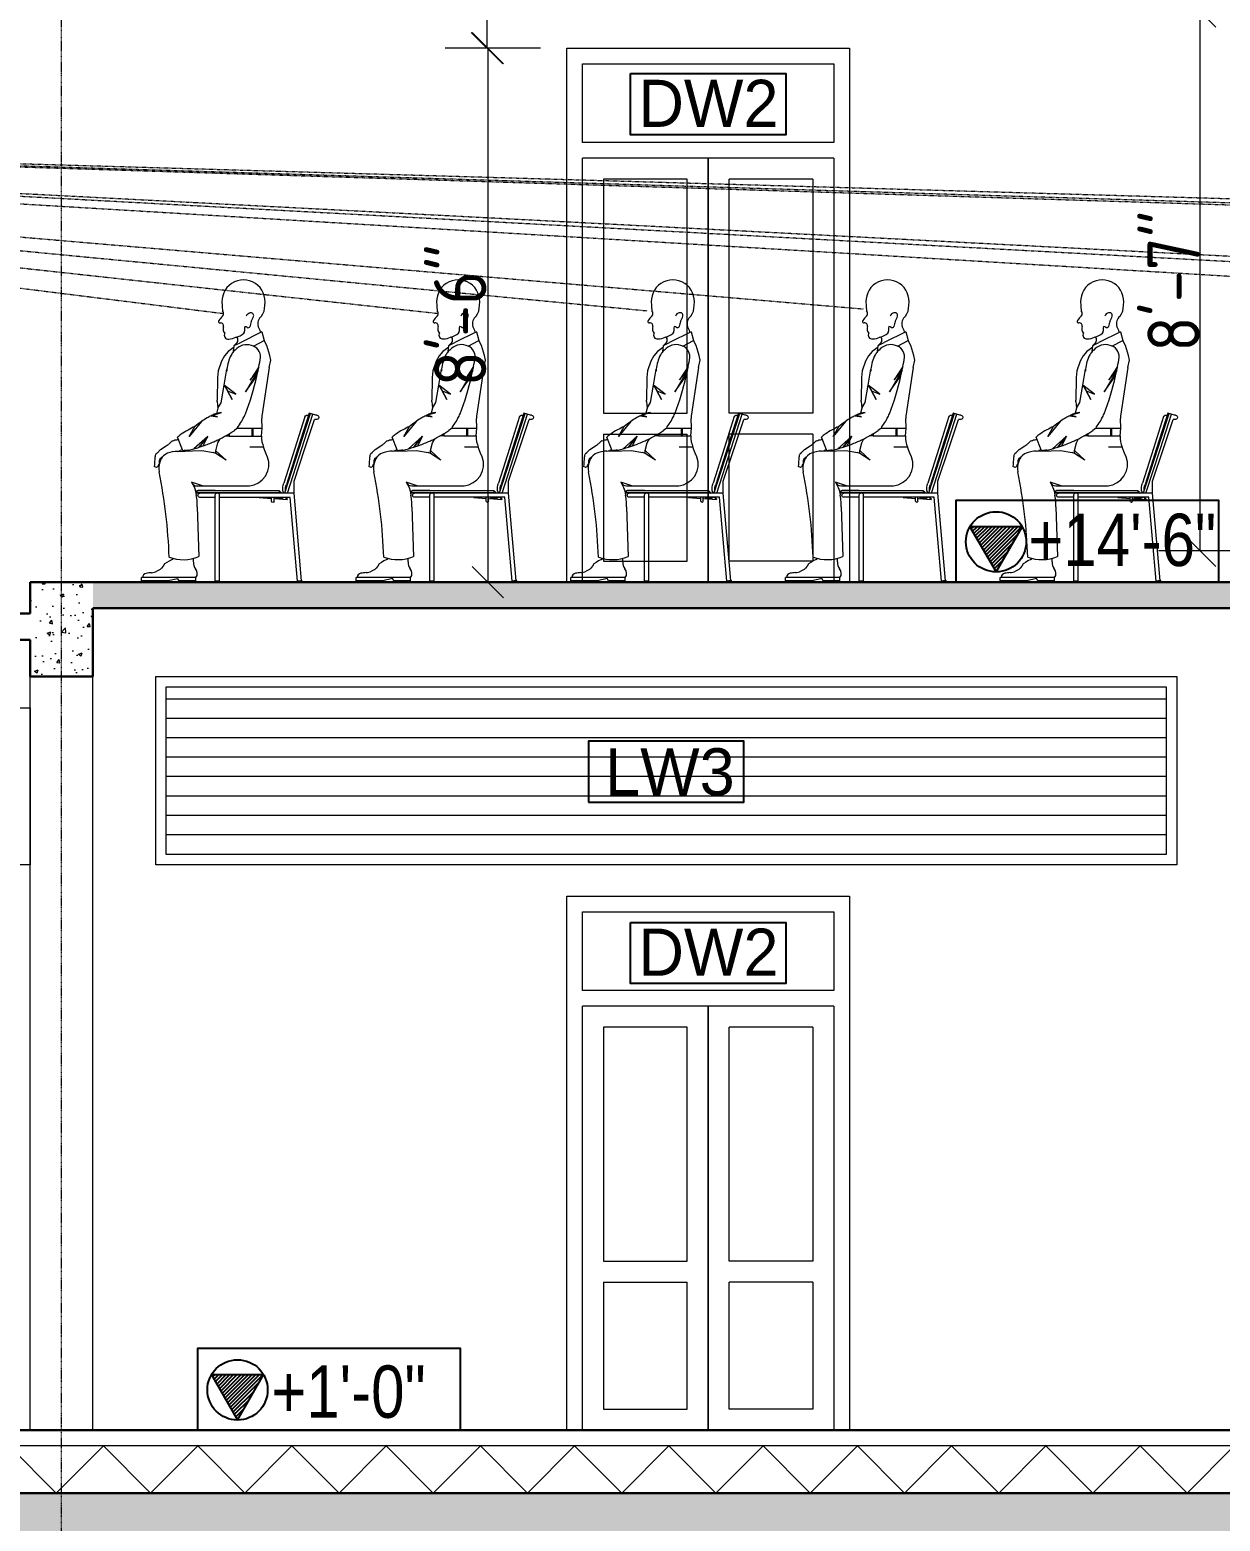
# Model space of a CAD drawing. Extents: x -95606 to 113309, y -42160 to -940.
# Drawn here: x -41914.1 to -41686.7, y -17609.4 to -17324.5 of the extents above; entities that cross this region are included whole.
import ezdxf

# ---------------------------------------------------------------- set-up
doc = ezdxf.new("R2010")
doc.units = 0
doc.header["$LTSCALE"] = 0.02
doc.header["$MEASUREMENT"] = 0
doc.header["$PDMODE"] = 3
doc.header["$PDSIZE"] = -2
for name, pattern in [('( Dashed )', [0.75, 0.5, -0.25]), ('ACAD_ISO04W100', [30, 24, -3, 0, -3]), ('CENTERX2', [101.6, 63.5, -12.7, 12.7, -12.7])]:
    doc.linetypes.add(name, pattern=pattern)
doc.layers.get('0').update_dxf_attribs({"linetype": 'CONTINUOUS'})
doc.layers.get('DEFPOINTS').update_dxf_attribs({"linetype": 'CONTINUOUS'})
for name, color, linetype, lineweight in [('DOOR WIN TEXT', 102, 'CONTINUOUS', 25), ('Hatch', 252, 'CONTINUOUS', 9), ('RBH CENTER LINE', 1, 'ACAD_ISO04W100', 13), ('RBH DIMENSIONS', 8, 'CONTINUOUS', 15), ('RBH hatch', 43, 'CONTINUOUS', 0), ('RBH TEXT', 50, 'CONTINUOUS', 13), ('RBH TEXT FRAME', 90, 'CONTINUOUS', 25), ('RBH WALL - 0.13', 253, 'CONTINUOUS', 13), ('RBH WALL - 0.18', 252, 'CONTINUOUS', 18), ('RBH WALL - 0.30', 7, 'CONTINUOUS', 30), ('RBH-FURNITURE', 112, 'CONTINUOUS', 15)]:
    doc.layers.add(name, color=color, linetype=linetype, lineweight=lineweight)
doc.layers.add('RBH DO & WIN', color=7, linetype='CONTINUOUS', lineweight=9, true_color=0x8a008a)
doc.styles.add('RBH-225', font='ARIALN.TTF', dxfattribs={"height": 225})
doc.styles.add('RBH-TEXT', font='ARIALN.TTF', dxfattribs={"height": 175})
doc.styles.get("Standard").update_dxf_attribs({"font": 'ISOCP'})
doc.dimstyles.new('RBH DIM 01', dxfattribs={"dimtxt": 10, "dimasz": 6, "dimexe": 8, "dimexo": 5, "dimgap": 0.09, "dimtad": 1, "dimdec": 0, "dimzin": 0, "dimdsep": 46, "dimlunit": 4, "dimtxsty": 'Standard', "dimblk": 'OBLIQUE', "dimcen": 0.09, "dimclrd": 4, "dimclre": 1, "dimclrt": 2, "dimadec": 0, "dimazin": 0, "dimtfac": 1, "dimtdec": 0, "dimtofl": 0, "dimtmove": 0, "dimatfit": 3, "dimldrblk": 'OPEN30', "dimfxl": 1, "dimtolj": 1, "dimtzin": 0, "dimlwd": -1, "dimlwe": -1, "dimarcsym": 0})
pattern_1 = [(50, (-411609.736, -522238.593), (7.172601826, -0.62752135), [0.75, -8.25]), (355, (-411609.736, -522238.593), (-1.38751334, 7.52192134), [0.6, -6.6]), (100.4514445, (-411609.138, -522238.645), (5.78508847, 6.89439991), [0.63740192, -7.01142112]), (46.1842, (-411609.736, -522236.593), (10.67241331, -1.65519281), [1.125, -12.375]), (96.6356355, (-411608.846, -522236.731), (9.34661946, 9.741186), [0.95610342, -10.5171376]), (351.184164, (-411609.736, -522236.593), (9.34661945, 9.741186), [0.9, -9.90000001]), (21, (-411608.736, -522237.093), (5.96907052, -4.026188907), [0.75, -8.25]), (326, (-411608.736, -522237.093), (2.43315332, 7.25150045), [0.6, -6.6]), (71.4514447, (-411608.2384, -522237.428), (8.40222377, 3.22531153), [0.6374019, -7.01142112]), (37.5, (-411609.7358, -522238.5927), (0.121598553, 3.328938538), [0, -6.52, 0, -6.7, 0, -6.625]), (7.5, (-411609.7358, -522238.5927), (2.630695374, 3.944117119), [0, -3.82, 0, -6.37, 0, -2.525]), (327.5, (-411611.9658, -522238.5927), (5.338224362, -0.225548717), [0, -2.5, 0, -7.8, 0, -10.35]), (317.5, (-411612.966, -522238.5927), (5.831861693, 1.001049823), [0, -3.25, 0, -5.18, 0, -7.35])]

# ---------------------------------------------------------------- blocks, each defined once
blk = doc.blocks.new('GG5')
at = {"layer": 'RBH-FURNITURE'}
for p, q in [((-13.62, 15.69), (-13.42, 15.69)), ((-13.62, 14.89), (-13.16, 14.89)), ((-13.42, 15.69), (-12.18, 16.1)), ((-11.33, 9.35), (-13.16, 14.89)), ((-10.75, 9.35), (-12.86, 15.88)), ((-10.25, 9.35), (-12.4, 16.03)), ((-12.18, 16.1), (-10.02, 9.35)), ((-11.36, 15.41), (-9.42, 9.35)), ((-9.27, 3.1), (-11.33, 9.35)), ((-8, 0.8), (-10.75, 9.35)), ((-7.51, 0.85), (-10.25, 9.35)), ((-10.02, 9.35), (-7.83, 2.47)), ((-9.42, 9.35), (-7.31, 2.72)), ((-10.73, -15.93), (-9.27, 0.8)), ((-9.94, -16), (-8.54, 0)), ((-9.27, 0.8), (-6.69, 0.8)), ((-8.54, 0), (-4.97, 0)), ((-7.13, 1.21), (-7.32, 0.8)), ((-6.66, 0.95), (-6.82, 0.8)), ((-6.66, 0.95), (-6.69, 0.8)), ((-6.69, 0.8), (5.19, 0.8)), ((-6.66, 0.95), (5.77, 0.95)), ((-6.53, 0.95), (-6.53, 1.13)), ((5.77, 1.37), (-6.37, 1.29)), ((-5.78, 0), (-5.45, 0)), ((-5.45, -0.72), (-5.45, 0)), ((-4.97, 0), (4.97, 0)), ((-4.97, -0.72), (-4.97, 0)), ((4.97, 0), (4.97, 0.48)), ((4.97, 0.08), (4.97, 0.09)), ((4.97, 0.07), (4.97, 0.08)), ((4.97, -16), (4.97, 0)), ((5.56, 0.8), (9.46, 0.8)), ((9.02, 1.39), (5.77, 1.37)), ((5.77, 0.95), (9.46, 0.95)), ((5.77, 0.48), (5.77, 0.48)), ((5.77, 0), (5.77, 0.48)), ((5.77, 0.09), (5.77, 0.08)), ((5.77, 0.08), (5.77, 0.07)), ((5.77, -16), (5.77, 0)), ((5.77, 0), (8.69, 0)), ((9.26, 1.15), (9.26, 0.95)), ((9.46, 0.95), (9.46, 0.8)), ((-7.7, -0.01), (-7.98, -0.27)), ((-5.54, -0.24), (-7.98, -0.43)), ((-7.98, -0.27), (-7.98, -0.43)), ((-7.8, -0.11), (-7.8, -0.01)), ((-6.01, -0.18), (-6.75, -0.18)), ((-2.63, -0.01), (-4.97, -0.2)), ((-10.85, -16.12), (-10.83, -15.92)), ((-10.85, -16.12), (-9.85, -16.21)), ((-10.83, -15.92), (-9.84, -16.01)), ((-9.85, -16.21), (-9.84, -16.01)), ((4.87, -16.2), (4.87, -16)), ((4.87, -16), (5.87, -16)), ((4.87, -16.2), (5.87, -16.2)), ((5.87, -16.2), (5.87, -16))]:
    blk.add_line(p, q, dxfattribs=at)
at = {"layer": 'RBH-FURNITURE', "ltscale": 0.75}
blk.add_line((-9.27, 0.8), (-9.27, 3.1), dxfattribs=at)
at = {"layer": 'RBH-FURNITURE'}
for centre, radius, start, end in [((-13.62, 15.29), 0.4, 89.9996, 271.6586), ((-11.74, 15.29), 0.401, 17.896, 132.766), ((-11.71, 1.18), 4.09, 0.0294, 18.3736), ((-6.75, 1.1), 0.8, 197.8526, 201.9154), ((-6.75, 1.1), 1.28, 239.1233, 270), ((-10.38, 1.59), 3.27, 353.2419, 20.1196), ((-24.39, 18.73), 25.02, 314.2221, 315.6648), ((-6.37, 1.13), 0.16, 90.337, 180), ((-6.01, 0.06), 0.24, 194.1302, 345.8698), ((5.37, 0.44), 0.402, 5.8384, 175.0625), ((8.69, 0.4), 0.4, 0.0017, 90), ((8.69, 0.4), 0.4, 270, 359.9998), ((8.69, 0.4), 0.4, 270, 270.4497), ((9.02, 1.15), 0.24, 359.9988, 89.9501), ((-39.8, 34.48), 47.23, 312.3525, 313.1175), ((-5.21, -0.72), 0.24, 180, 0)]:
    blk.add_arc(centre, radius, start, end, dxfattribs=at)
blk = doc.blocks.new('btyr')
at = {"color": 7, "lineweight": 5}
for p, q in [((125.8, 467.3), (21.8, 415.1)), ((125.8, 467.3), (136.4, 425.6)), ((-35.3, 372.8), (-52.6, 352)), ((-6.8, 393.7), (-35.3, 372.8)), ((-9.1, 372.4), (-6, 400.9)), ((-6, 400.9), (8.2, 415.6)), ((-6, 400.9), (21.8, 415.1)), ((85.2, 398.3), (136.4, 425.6)), ((150.1, 401.3), (136.4, 425.6)), ((163.6, 354), (150.1, 401.3)), ((-66.4, 326), (-82.7, 280.8)), ((-52.6, 352), (-66.4, 326)), ((-53.8, 211.8), (-40.7, 288.3)), ((111.6, 300.3), (69.5, 236.6)), ((160.4, 296.4), (126.4, 63.6)), ((160.4, 296.4), (168.1, 331.5)), ((168.1, 331.5), (163.6, 354)), ((-86.3, 248.4), (-87.3, 140.8)), ((-82.7, 280.8), (-86.3, 248.4)), ((108.1, 282.1), (48, 180.1)), ((48, 180.1), (102.4, 255.8)), ((69.5, 236.6), (108.1, 282.1)), ((-68.2, 128.5), (-53.8, 211.8)), ((-53.8, 211.8), (-38.6, 184.5)), ((2, 168.8), (-53.8, 211.8)), ((-38.6, 184.5), (2, 168.8)), ((-15.6, 143.4), (-38.6, 184.5)), ((-38.6, 184.5), (-15.6, 143.4)), ((-112.2, 68.1), (-67.7, 81.9)), ((-84, 102.2), (-90.5, 77.6)), ((-67.7, 81.9), (-90.5, 77.6)), ((-87.8, 134), (-87.3, 140.8)), ((-87.8, 134), (-84, 102.2)), ((-84, 102.2), (-68.2, 128.5)), ((-162.9, 38.4), (-221, -33.2)), ((-221, -33.2), (-193.6, 14.5)), ((-116.5, 66), (-85.9, 60.7)), ((-85.9, 60.7), (-112.2, 68.1)), ((6, 5.2), (-6, -5.2)), ((7.6, 7.1), (6, 5.2)), ((10.2, 12.2), (7.6, 7.1)), ((7.6, 7.1), (78.7, 7.1)), ((20.4, 28), (10.2, 12.2)), ((78.7, 7.1), (78.7, -30.7)), ((78.7, 7.1), (83.5, 7.1)), ((83.5, 7.1), (83.5, -30.7)), ((83.5, 7.1), (126.7, 7.1)), ((123.9, -30.7), (126.7, 7.1)), ((126.7, 7.1), (126.4, 52.4)), ((-253.6, -96.7), (-277.1, -35.8)), ((-132.5, -32.2), (-198.7, -91.8)), ((-132.5, -32.2), (-174, -84.4)), ((-174, -84.4), (-132.5, -32.2)), ((-154.8, -78), (-132.5, -32.2)), ((-93.6, -100.8), (-84, -63.8)), ((-84, -63.8), (-74, -44)), ((-34.7, -30.7), (-48.6, -30.7)), ((-35.3, -22.8), (-34.7, -30.7)), ((-29.9, -30.7), (-34.7, -30.7)), ((-30.5, -20.3), (-29.9, -30.7)), ((-29.9, -30.7), (78.7, -30.7)), ((78.7, -30.7), (83.5, -30.7)), ((83.5, -30.7), (123.9, -30.7)), ((-384.7, -165.2), (-383.2, -129.9)), ((-383.3, -125.8), (-383.2, -129.9)), ((-378.7, -114.9), (-382.4, -120.6)), ((-378.7, -114.9), (-372.7, -110.3)), ((-372.7, -110.3), (-357.9, -94.8)), ((-350.6, -132.4), (-360.6, -140.9)), ((-355.1, -139.5), (-358.5, -145.6)), ((-357.9, -94.8), (-331.4, -77.7)), ((-350.6, -132.4), (-355.1, -139.5)), ((-344.2, -125.3), (-350.6, -132.4)), ((-332.5, -116.8), (-344.2, -125.3)), ((-324.5, -112.8), (-332.5, -116.8)), ((-314.4, -109.6), (-324.5, -112.8)), ((-303, -105.9), (-314.4, -109.6)), ((-288.1, -104), (-303, -105.9)), ((-276.2, -104), (-288.1, -104)), ((-276.2, -104), (-263.9, -99.5)), ((-276.2, -104), (-205.7, -101.2)), ((-253.6, -96.7), (-263.9, -99.5)), ((-253.9, -96.5), (-253.6, -96.7)), ((-251.8, -101.6), (-253.6, -96.7)), ((-205.7, -101.2), (-160.8, -100.5)), ((-160.8, -100.5), (-105.5, -110.1)), ((-94.4, -114.3), (-105.5, -110.1)), ((-94.4, -114.3), (-93.6, -100.8)), ((-45.2, -145.9), (-94.4, -114.3)), ((-93.6, -100.8), (-45.2, -145.9)), ((134.3, -84.6), (67.7, -84.6)), ((145, -113.3), (134.3, -84.6)), ((153.3, -131.2), (145, -113.3)), ((158.6, -153.7), (153.3, -131.2)), ((-387, -178), (-384.7, -165.2)), ((-381, -179.7), (-387, -178)), ((-368.6, -173.3), (-364.4, -165.9)), ((-364.4, -165.9), (-365.4, -177.2)), ((-365.4, -177.2), (-365.4, -188.6)), ((-365.4, -188.6), (-364.3, -201.9)), ((-364.1, -149.3), (-364.4, -165.9)), ((-361.8, -155.5), (-364.4, -165.9)), ((-358.5, -145.6), (-361.8, -155.5)), ((142.5, -222), (154.3, -197.2)), ((154.3, -197.2), (158.6, -177.5)), ((158.6, -177.5), (158.6, -153.7)), ((-158, -268.5), (-210.5, -250.7)), ((-210.5, -250.7), (-203.4, -259.9)), ((-210.5, -250.7), (-196.6, -276.4)), ((-203.4, -259.9), (-197.5, -265.1)), ((-197.5, -265.1), (-192, -267.8)), ((-196.6, -276.4), (-191.3, -293.5)), ((-192, -267.8), (-183.2, -268.5)), ((-183.2, -268.5), (-158, -268.5)), ((-158, -268.5), (66.2, -268.5)), ((66.2, -268.5), (88.4, -263.5)), ((88.4, -263.5), (109.7, -253.7)), ((109.7, -253.7), (128, -239.5)), ((128, -239.5), (142.5, -222)), ((-191.3, -293.5), (-187.6, -314.2)), ((-182.8, -369.1), (-175.3, -606.6)), ((-328.4, -635), (-338.9, -641.5)), ((-316.2, -627.6), (-328.4, -635)), ((-301.9, -621.1), (-316.2, -627.6)), ((-200.7, -632.2), (-201, -615.2)), ((-448.9, -722), (-448.9, -706.5)), ((-188.8, -706.8), (-448.9, -706.5)), ((-360.4, -668.6), (-376, -676.5)), ((-353.8, -661.7), (-360.4, -668.6)), ((-345.9, -651.8), (-353.8, -661.7)), ((-338.9, -641.5), (-345.9, -651.8)), ((-275.5, -712), (-322, -722.2)), ((-268.3, -722.1), (-275.5, -712)), ((-188.7, -722), (-188.8, -706.8)), ((-322, -722.2), (-448.9, -722)), ((-188.7, -722), (-268.3, -722.1))]:
    blk.add_line(p, q, dxfattribs=at)
for centre, radius, start, end in [((38.2, 612.3), 102.8, 349.72187, 190.27813), ((19.9, 584.6), 83.4, 173.56335, 192.21582), ((66.4, 587.3), 73.2, 321.68258, 3.96178), ((29.8, 585.9), 109.9, 3.38963, 4.22007), ((-73.1, 516.4), 7.97, 141.77203, 243.10557), ((72.1, 409.2), 188.4, 135.22286, 143.50147), ((-74.5, 514.1), 5.33, 245.49275, 283.40658), ((-70.2, 496), 13.3, 38.81268, 103.28449), ((-75.1, 554.5), 18.4, 317.02237, 42.97763), ((-77.8, 493.3), 21.1, 354.48309, 31.39559), ((73.5, 532.7), 24.5, 100.14571, 158.00324), ((73.8, 544.9), 12.9, 346.60906, 111.48734), ((191.4, 476.4), 123.2, 161.04317, 173.03294), ((-39.1, 583), 132, 329.69606, 341.87777), ((151.5, 506.3), 45.1, 127.75869, 198.55749), ((-25.5, 480.1), 33.3, 160.28476, 198.29003), ((-86, 439), 42.1, 32.51916, 46.76919), ((-34.9, 451), 18.8, 145.75567, 278.65972), ((-47.4, 568.1), 136.6, 276.44118, 291.08039), ((-18.5, 524.5), 86.2, 283.61145, 312.45484), ((1.7, 430), 10.6, 27.96859, 89.72241), ((-13.2, 428.8), 25.1, 328.36798, 14.40072), ((33, 468.9), 10.4, 309.69338, 8.65143), ((115.8, 478.7), 73, 170.05671, 186.5179), ((44.7, 472.9), 18.4, 52.52834, 92.34821), ((60.4, 496.7), 10.2, 243.62979, 328.29019), ((16.6, 438.4), 106.6, 15.08701, 30.15519), ((448.4, 485.4), 329.5, 183.35971, 183.69805), ((52.3, 315.9), 83.4, 137.40546, 151.22198), ((52.3, 315.9), 83.4, 130.74343, 137.40546), ((53.9, 332.4), 72.9, 72.22781, 140.15723), ((63.8, 347.7), 55.6, 356.68304, 77.1735), ((131.9, 274.5), 173.1, 175.45324, 178.411), ((131.9, 274.5), 173.1, 151.89199, 175.45324), ((-1161, 542.7), 1295.5, 348.39633, 349.21356), ((-1161, 542.7), 1295.5, 349.21356, 351.17013), ((-1161, 542.7), 1295.5, 338.83857, 347.20375), ((-1161, 542.7), 1295.5, 347.20375, 348.39633), ((44.8, -259.2), 362.9, 111.89097, 115.63386), ((-20.7, 96.7), 71.2, 323.60342, 342.32178), ((44.1, -489.9), 557.8, 115.14278, 122.93032), ((44.8, -259.2), 362.9, 124.92018, 131.05895), ((44.8, -259.2), 362.9, 119.81828, 124.92018), ((44.8, -259.2), 362.9, 116.38391, 119.81828), ((44.8, -259.2), 362.9, 118.04953, 119.81828), ((44.8, -259.2), 362.9, 115.63386, 116.38391), ((-22.9, 72.8), 62.4, 314.05665, 342.82699), ((163.8, 58.1), 37.8, 171.69432, 188.73583), ((-467.9, 147.7), 263.5, 301.18593, 303.93939), ((-433.6, 66.1), 177.5, 309.48504, 313.69895), ((-287, -83.3), 31.9, 115.35531, 138.69821), ((-360.6, 103.4), 168.8, 290.77693, 295.02963), ((-301.6, 72.1), 122.3, 275.82863, 283.63377), ((-36.9, -323.2), 374.5, 126.39493, 129.88819), ((-384, 578.3), 695.2, 289.24937, 293.82845), ((-384, 578.3), 695.2, 293.82845, 295.60421), ((-384, 578.3), 695.2, 295.60421, 302.93563), ((258.2, -32.7), 134.2, 179.13219, 202.72745), ((-377.2, -124.1), 6.3, 146.30993, 195.9454), ((-351.5, -149.5), 12.6, 136.62961, 178.89987), ((-211.1, -341.3), 243.1, 93.36136, 99.63384), ((-384, 578.3), 695.2, 283.19492, 285.45785), ((-384, 578.3), 695.2, 285.45785, 287.5813), ((-384, 578.3), 695.2, 287.5813, 289.24937), ((-379.5, -167.1), 12.6, 263.41806, 330.65167), ((-2895.1, -703), 2580, 2.0854, 11.19794), ((-394.3, -359.8), 211.7, 4.25454, 12.42447), ((-394.3, -359.8), 211.7, 357.48232, 4.25454), ((-249.2, -429.8), 191.6, 249.33256, 292.7092), ((-348.9, -556.8), 79.7, 306.15218, 312.24677), ((-149.6, -634.7), 51.1, 177.29065, 216.74365), ((-424.3, -706.8), 20.3, 96.30026, 179.14604), ((-396.8, -819.5), 136.2, 91.94497, 102.59926), ((-409, -605.9), 77.9, 275.58545, 295.07763), ((-215.8, -687.2), 33.4, 324.01662, 41.12771)]:
    blk.add_arc(centre, radius, start, end, dxfattribs=at)
blk = doc.blocks.new('_Oblique')
at = {"color": 0, "linetype": 'ByBlock', "lineweight": -2}
blk.add_line((-0.5, -0.5), (0.5, 0.5), dxfattribs=at)
blk = doc.blocks.new('*D684')
at = {"layer": 'DEFPOINTS', "color": 0, "ltscale": 0.75, "transparency": 16777216}
for p in [(369591.24, 504748.56), (369576.16, 504646.56), (369582.38, 504646.56)]:
    blk.add_point(p, dxfattribs=at)
at = {"layer": 'RBH DIMENSIONS', "color": 1, "ltscale": 0.75, "transparency": 16777216}
for p, q in [((369586.24, 504748.56), (369568.16, 504748.56)), ((369577.38, 504646.56), (369568.16, 504646.56))]:
    blk.add_line(p, q, dxfattribs=at)
at = {"layer": 'RBH DIMENSIONS', "color": 4, "ltscale": 0.75, "transparency": 16777216}
blk.add_line((369576.16, 504748.56), (369576.16, 504646.56), dxfattribs=at)
at = {"layer": 'RBH DIMENSIONS', "color": 4, "ltscale": 0.75, "transparency": 16777216, "xscale": 6, "yscale": 6, "zscale": 6}
for p, rotation in [((369576.16, 504748.56), 90), ((369576.16, 504646.56), 270)]:
    blk.add_blockref('_Oblique', p, dxfattribs=dict(at, rotation=rotation))
at = {"layer": 'RBH DIMENSIONS', "color": 2, "ltscale": 0.75, "transparency": 16777216, "insert": (369570.89, 504697.56), "char_height": 10, "attachment_point": 5, "rotation": 90}
blk.add_mtext('\\A1;8\'-6"', dxfattribs=at)
blk = doc.blocks.new('_Open30')
at = {"color": 0, "linetype": 'ByBlock', "lineweight": -2}
for p, q in [((-1, 0.268), (0, 0)), ((0, 0), (-1, -0.268)), ((0, 0), (-1, 0))]:
    blk.add_line(p, q, dxfattribs=at)
blk = doc.blocks.new('*D1071')
at = {"layer": 'DEFPOINTS', "color": 0, "lineweight": -2, "ltscale": 0.75, "transparency": 16777216}
for p in [(-41826.73, -17280.38), (-41811.5, -17280.38), (-41811.5, -17328.03)]:
    blk.add_point(p, dxfattribs=at)
at = {"layer": 'RBH DIMENSIONS', "color": 1, "ltscale": 0.75, "transparency": 16777216}
for p, q in [((-41816.5, -17280.38), (-41834.73, -17280.38)), ((-41816.5, -17328.03), (-41834.73, -17328.03))]:
    blk.add_line(p, q, dxfattribs=at)
at = {"layer": 'RBH DIMENSIONS', "color": 4, "ltscale": 0.75, "transparency": 16777216}
blk.add_line((-41826.73, -17328.03), (-41826.73, -17280.38), dxfattribs=at)
at = {"layer": 'RBH DIMENSIONS', "color": 4, "ltscale": 0.75, "transparency": 16777216, "xscale": 6, "yscale": 6, "zscale": 6}
for p, rotation in [((-41826.73, -17280.38), 90), ((-41826.73, -17328.03), 270)]:
    blk.add_blockref('_Oblique', p, dxfattribs=dict(at, rotation=rotation))
at = {"layer": 'RBH DIMENSIONS', "color": 2, "ltscale": 0.75, "transparency": 16777216, "insert": (-41831.82, -17304.2), "char_height": 10, "attachment_point": 5, "rotation": 90}
blk.add_mtext("\\A1;4'", dxfattribs=at)
blk = doc.blocks.new('*D1090')
at = {"layer": 'DEFPOINTS', "color": 0, "lineweight": -2, "ltscale": 0.75, "transparency": 16777216}
for p in [(-41690.5, -17321.03), (-41671, -17321.03), (-41667.11, -17424.03)]:
    blk.add_point(p, dxfattribs=at)
at = {"layer": 'RBH DIMENSIONS', "color": 1, "ltscale": 0.75, "transparency": 16777216}
for p, q in [((-41676, -17321.03), (-41698.5, -17321.03)), ((-41672.11, -17424.03), (-41698.5, -17424.03))]:
    blk.add_line(p, q, dxfattribs=at)
at = {"layer": 'RBH DIMENSIONS', "color": 4, "ltscale": 0.75, "transparency": 16777216}
blk.add_line((-41690.5, -17424.03), (-41690.5, -17321.03), dxfattribs=at)
at = {"layer": 'RBH DIMENSIONS', "color": 4, "ltscale": 0.75, "transparency": 16777216, "xscale": 6, "yscale": 6, "zscale": 6}
for p, rotation in [((-41690.5, -17321.03), 90), ((-41690.5, -17424.03), 270)]:
    blk.add_blockref('_Oblique', p, dxfattribs=dict(at, rotation=rotation))
at = {"layer": 'RBH DIMENSIONS', "color": 2, "ltscale": 0.75, "transparency": 16777216, "insert": (-41695.59, -17372.53), "char_height": 10, "attachment_point": 5, "rotation": 90}
blk.add_mtext('\\A1;8\'-7"', dxfattribs=at)
blk = doc.blocks.new('HGHBT')
at = {"layer": 'RBH DO & WIN', "ltscale": 0.75}
for p, q in [((-54, 0), (-54, 102)), ((-54, 102), (0, 102)), ((0, 102), (0, 0)), ((-51, 84), (-51, 99)), ((-51, 99), (-3, 99)), ((-27, 99), (-3, 99)), ((-3, 99), (-3, 84)), ((-3, 99), (-3, 84)), ((-3, 84), (-51, 84)), ((-51, 0), (-51, 81)), ((-3, 81), (-51, 81)), ((-27, 81), (-27, 0)), ((-27, 0), (-27, 81)), ((-3, 81), (-3, 0)), ((-3, 81), (-3, 0)), ((-47, 77), (-47, 32.28)), ((-31, 77), (-47, 77)), ((-31, 32.28), (-31, 77)), ((-23, 32.28), (-23, 77)), ((-7, 77), (-23, 77)), ((-7, 77), (-7, 32.28)), ((-47, 32.28), (-31, 32.28)), ((-7, 32.28), (-23, 32.28)), ((-47, 28.28), (-47, 4)), ((-47, 28.28), (-31, 28.28)), ((-31, 4), (-31, 28.28)), ((-7, 28.28), (-23, 28.28)), ((-23, 4), (-23, 28.28)), ((-7, 28.28), (-7, 4)), ((-47, 4), (-31, 4)), ((-7, 4), (-23, 4))]:
    blk.add_line(p, q, dxfattribs=at)
at = {"layer": 'RBH DIMENSIONS', "ltscale": 0.75}
dim = blk.add_linear_dim(base=(-69.08, 0), p1=(-54, 102), p2=(-62.86, 0), angle=90, dimstyle='RBH DIM 01', dxfattribs=at)
dim.commit()
dim.dimension.update_dxf_attribs({"geometry": '*D684', "text_midpoint": (-74.35, 51), "insert": (-369645.24, -504646.56)})

msp = doc.modelspace()

# ---------------------------------------------------------------- hatches: boundary and pattern name
at = {"layer": 'Hatch', "ltscale": 0.75}
h = msp.add_hatch(dxfattribs=at)
h.set_pattern_fill('AR-CONC', color=256)
h.set_pattern_definition(pattern_1)
h.paths.add_polyline_path([(-41901.996, -17430.031), (-41913.996, -17430.031), (-41913.996, -17436.031), (-41913.996, -17448.031), (-41901.996, -17448.031)])
h = msp.add_hatch(dxfattribs=at)
h.set_pattern_fill('AR-CONC', color=256)
h.set_pattern_definition(pattern_1)
h.paths.add_polyline_path([(-41901.996, -17435.031), (-41682.996, -17435.031), (-41682.996, -17430.031), (-41737.11, -17430.031), (-41901.996, -17430.031), (-41901.996, -17448.031), (-41901.996, -17448.031)])
at = {"layer": 'RBH hatch'}
h = msp.add_hatch(dxfattribs=at)
h.set_pattern_fill('EARTH', color=256, scale=24)
h.set_pattern_definition([(0, (-411609.736, -522238.593), (6, 6), [6, -6]), (0, (-411609.736, -522236.343), (6, 6), [6, -6]), (0, (-411609.736, -522234.093), (6, 6), [6, -6]), (90, (-411608.986, -522233.343), (-6, 6), [6, -6]), (90, (-411606.736, -522233.343), (-6, 6), [6, -6]), (90, (-411604.486, -522233.343), (-6, 6), [6, -6])])
h.paths.add_polyline_path([(-42520.996, -17832.031), (-42520.996, -17838.031), (-42591.845, -17838.031), (-42591.845, -17862.031), (-42496.996, -17862.031), (-42496.996, -17856.031), (-42064.996, -17856.031), (-42064.996, -17628.031), (-41887.996, -17628.031), (-41887.996, -17604.031), (-42088.996, -17604.031), (-42088.996, -17832.031)])
h.paths.add_polyline_path([(-41680.996, -17604.031), (-41887.996, -17604.031), (-41887.996, -17628.031), (-41680.996, -17628.031)])
h.paths.add_polyline_path([(-41473.996, -17604.031), (-41680.996, -17604.031), (-41680.996, -17628.031), (-41473.996, -17628.031)])
h.paths.add_polyline_path([(-41266.996, -17604.031), (-41473.996, -17604.031), (-41473.996, -17628.031), (-41266.996, -17628.031)])
h.paths.add_polyline_path([(-41071.996, -17604.031), (-41266.996, -17604.031), (-41266.996, -17628.031), (-41071.996, -17628.031)])
h.paths.add_polyline_path([(-40924.996, -17604.031), (-41071.996, -17604.031), (-41071.996, -17628.031), (-40924.996, -17628.031)])
h.paths.add_polyline_path([(-40741.915, -17604.031), (-40924.996, -17604.031), (-40924.996, -17628.031), (-40741.915, -17628.031)])
at = {"layer": 'RBH TEXT FRAME'}
h = msp.add_hatch(dxfattribs=at)
h.set_pattern_fill('ANSI31', color=1, scale=4)
h.set_pattern_definition([(45, (-141275.05783, -18247.8553), (-0.3535533906, 0.3535533906), [])])
h.paths.add_polyline_path([(-41724.517, -17419.456), (-41734.482, -17419.456), (-41729.499, -17428.086)])
h = msp.add_hatch(dxfattribs=at)
h.set_pattern_fill('ANSI31', color=1, scale=4)
h.set_pattern_definition([(45, (-141419.94423, -18409.8553), (-0.3535533906, 0.3535533906), [])])
h.paths.add_polyline_path([(-41874.386, -17590.086), (-41869.403, -17581.456), (-41879.368, -17581.456)])

# ---------------------------------------------------------------- linework, layer by layer
at = {"layer": 'RBH CENTER LINE', "linetype": 'CENTERX2', "ltscale": 0.12}
msp.add_line((-41907.996, -17846.343), (-41907.996, -16823.092), dxfattribs=at)
at = {"layer": 'RBH DO & WIN', "ltscale": 0.75}
for p, q in [((-41887.996, -17452.333), (-41696.996, -17452.333)), ((-41887.996, -17456.031), (-41696.996, -17456.031)), ((-41887.996, -17459.729), (-41696.996, -17459.729)), ((-41887.996, -17463.427), (-41696.996, -17463.427)), ((-41887.996, -17467.125), (-41696.996, -17467.125)), ((-41887.996, -17470.823), (-41696.996, -17470.823)), ((-41887.996, -17474.521), (-41696.996, -17474.521)), ((-41887.996, -17478.219), (-41696.996, -17478.219)), ((-41811.496, -17592.031), (-41811.496, -17490.031)), ((-41811.496, -17490.031), (-41757.496, -17490.031)), ((-41757.496, -17490.031), (-41757.496, -17592.031)), ((-41808.496, -17508.031), (-41808.496, -17493.031)), ((-41808.496, -17493.031), (-41760.496, -17493.031)), ((-41784.496, -17493.031), (-41760.496, -17493.031)), ((-41760.496, -17493.031), (-41760.496, -17508.031)), ((-41760.496, -17493.031), (-41760.496, -17508.031)), ((-41760.496, -17508.031), (-41808.496, -17508.031)), ((-41808.496, -17592.031), (-41808.496, -17511.031)), ((-41760.496, -17511.031), (-41808.496, -17511.031)), ((-41784.496, -17511.031), (-41784.496, -17592.031)), ((-41784.496, -17592.031), (-41784.496, -17511.031)), ((-41760.496, -17511.031), (-41760.496, -17592.031)), ((-41760.496, -17511.031), (-41760.496, -17592.031)), ((-41804.496, -17515.031), (-41804.496, -17559.746)), ((-41788.496, -17515.031), (-41804.496, -17515.031)), ((-41788.496, -17559.746), (-41788.496, -17515.031)), ((-41780.496, -17559.746), (-41780.496, -17515.031)), ((-41764.496, -17515.031), (-41780.496, -17515.031)), ((-41764.496, -17515.031), (-41764.496, -17559.746)), ((-41804.496, -17559.746), (-41788.496, -17559.746)), ((-41764.496, -17559.746), (-41780.496, -17559.746)), ((-41804.496, -17563.746), (-41804.496, -17588.031)), ((-41804.496, -17563.746), (-41788.496, -17563.746)), ((-41788.496, -17588.031), (-41788.496, -17563.746)), ((-41764.496, -17563.746), (-41780.496, -17563.746)), ((-41780.496, -17588.031), (-41780.496, -17563.746)), ((-41764.496, -17563.746), (-41764.496, -17588.031)), ((-41804.496, -17588.031), (-41788.496, -17588.031)), ((-41764.496, -17588.031), (-41780.496, -17588.031))]:
    msp.add_line(p, q, dxfattribs=at)
for points in [[(-41889.996, -17448.031), (-41694.996, -17448.031), (-41694.996, -17484.031), (-41889.996, -17484.031)], [(-41887.996, -17450.031), (-41696.996, -17450.031), (-41696.996, -17482.031), (-41887.996, -17482.031)], [(-41913.996, -17484.031), (-42088.996, -17484.031), (-42088.996, -17454.031), (-41913.996, -17454.031)]]:
    msp.add_lwpolyline(points, close=True, dxfattribs=at)
at = {"layer": 'RBH TEXT FRAME', "color": 4}
for points in [[(-41799.328, -17332.885), (-41769.664, -17332.885), (-41769.664, -17344.566), (-41799.328, -17344.566)], [(-41807.328, -17472.079), (-41777.664, -17472.079), (-41777.664, -17460.399), (-41807.328, -17460.399)], [(-41799.328, -17495.023), (-41769.664, -17495.023), (-41769.664, -17506.704), (-41799.328, -17506.704)]]:
    msp.add_lwpolyline(points, close=True, dxfattribs=at)
at = {"layer": 'RBH TEXT FRAME', "color": 1}
for points in [[(-41686.996, -17430.031), (-41737.11, -17430.031), (-41737.11, -17414.379), (-41686.996, -17414.379)], [(-41729.499, -17428.086), (-41724.517, -17419.456), (-41734.482, -17419.456)], [(-41831.882, -17592.031), (-41881.996, -17592.031), (-41881.996, -17576.379), (-41831.882, -17576.379)], [(-41874.386, -17590.086), (-41869.403, -17581.456), (-41879.368, -17581.456)]]:
    msp.add_lwpolyline(points, close=True, dxfattribs=at)
for centre in [(-41729.499, -17422.332), (-41874.386, -17584.332)]:
    msp.add_circle(centre, 5.754, dxfattribs=at)
at = {"layer": 'RBH WALL - 0.13', "ltscale": 0.75}
for p, q in [((-41908.996, -17604.031), (-41917.996, -17595.031)), ((-41908.996, -17604.031), (-41899.996, -17595.031)), ((-41890.996, -17604.031), (-41899.996, -17595.031)), ((-41890.996, -17604.031), (-41881.996, -17595.031)), ((-41872.996, -17604.031), (-41881.996, -17595.031)), ((-41872.996, -17604.031), (-41863.996, -17595.031)), ((-41854.996, -17604.031), (-41863.996, -17595.031)), ((-41854.996, -17604.031), (-41845.996, -17595.031)), ((-41836.996, -17604.031), (-41845.996, -17595.031)), ((-41836.996, -17604.031), (-41827.996, -17595.031)), ((-41818.996, -17604.031), (-41827.996, -17595.031)), ((-41818.996, -17604.031), (-41809.996, -17595.031)), ((-41800.996, -17604.031), (-41809.996, -17595.031)), ((-41800.996, -17604.031), (-41791.996, -17595.031)), ((-41782.996, -17604.031), (-41791.996, -17595.031)), ((-41782.996, -17604.031), (-41773.996, -17595.031)), ((-41764.996, -17604.031), (-41773.996, -17595.031)), ((-41764.996, -17604.031), (-41755.996, -17595.031)), ((-41746.996, -17604.031), (-41755.996, -17595.031)), ((-41746.996, -17604.031), (-41737.996, -17595.031)), ((-41728.996, -17604.031), (-41737.996, -17595.031)), ((-41728.996, -17604.031), (-41719.996, -17595.031)), ((-41710.996, -17604.031), (-41719.996, -17595.031)), ((-41710.996, -17604.031), (-41701.996, -17595.031)), ((-41692.996, -17604.031), (-41701.996, -17595.031)), ((-41692.996, -17604.031), (-41683.996, -17595.031))]:
    msp.add_line(p, q, dxfattribs=at)
at = {"layer": 'RBH WALL - 0.18', "ltscale": 0.75}
for p, q in [((-41913.996, -17592.031), (-41913.996, -17448.031)), ((-41901.996, -17592.031), (-41901.996, -17448.031)), ((-41097.393, -17595.031), (-42088.996, -17595.031))]:
    msp.add_line(p, q, dxfattribs=at)
at = {"layer": 'RBH WALL - 0.30', "color": 1, "linetype": '( Dashed )', "lineweight": 5, "ltscale": 0.25}
for q in [(-41796.14, -17378.195), (-41671.093, -17372.404), (-41877.036, -17378.717), (-41836.036, -17378.703), (-41754.75, -17377.85), (-41630.58, -17371.694), (-41589.269, -17372.703), (-41468.563, -17364.747), (-41426.772, -17365.415), (-41385.463, -17365.428)]:
    msp.add_line((-42163.883, -17342.926), q, dxfattribs=at)
at = {"layer": 'RBH WALL - 0.30', "ltscale": 0.75}
for p, q in [((-41913.996, -17436.031), (-41913.996, -17430.031)), ((-41913.996, -17430.031), (-41682.996, -17430.031)), ((-42520.996, -17436.031), (-41913.996, -17436.031)), ((-41913.996, -17435.031), (-41913.996, -17436.031)), ((-41901.996, -17448.031), (-41901.996, -17435.031)), ((-41901.996, -17435.031), (-41682.996, -17435.031)), ((-42088.996, -17441.031), (-41913.996, -17441.031)), ((-41913.996, -17441.031), (-41913.996, -17448.031)), ((-41913.996, -17448.031), (-41901.996, -17448.031)), ((-41097.393, -17592.031), (-42088.996, -17592.031))]:
    msp.add_line(p, q, dxfattribs=at)
msp.add_lwpolyline([(-42591.845, -17838.031), (-42520.996, -17838.031), (-42520.996, -17832.031), (-42088.996, -17832.031), (-42088.996, -17604.031), (-40741.915, -17604.031)], dxfattribs=at)

# ---------------------------------------------------------------- block references
at = {"layer": 'RBH DIMENSIONS', "xscale": -1}
for p in [(-41872.866, -17413.845), (-41831.866, -17413.831), (-41790.866, -17413.831), (-41749.866, -17413.831), (-41708.866, -17413.831)]:
    msp.add_blockref('GG5', p, dxfattribs=at)
at = {"layer": 'RBH WALL - 0.30'}
msp.add_blockref('HGHBT', (-41757.496, -17430.031), dxfattribs=at)
at = {"layer": 'RBH-FURNITURE', "xscale": 0.04, "yscale": 0.04, "zscale": 0.04}
for p in [(-41874.768, -17400.895), (-41833.768, -17400.881), (-41792.768, -17400.881), (-41751.768, -17400.881), (-41710.768, -17400.881)]:
    msp.add_blockref('btyr', p, dxfattribs=at)

# ---------------------------------------------------------------- texts
at = {"layer": 'DOOR WIN TEXT', "color": 4, "char_height": 9, "style": 'RBH-225'}
for s, insert, attachment_point in [('\\pi21.999;{\\fStylus BT|b0|i0|c0|p34;DW2}', (-41819.812, -17334.073), 1), ('\\pi23.637;{\\fStylus BT|b0|i0|c0|p34;LW3}', (-41827.812, -17470.891), 7), ('\\pi21.999;{\\fStylus BT|b0|i0|c0|p34;DW2}', (-41819.812, -17496.211), 1)]:
    msp.add_mtext_dynamic_manual_height_columns(s, width=70.71517, gutter_width=1, heights=[0], dxfattribs=dict(at, insert=insert, attachment_point=attachment_point))
at = {"layer": 'RBH TEXT', "char_height": 10, "attachment_point": 1, "style": 'RBH-TEXT'}
for s, insert in [(' +14\'-6" ', (-41726.517, -17416.958)), (' +1\'-0" ', (-41871.122, -17579.661))]:
    msp.add_mtext_dynamic_manual_height_columns(s, width=754.00156, gutter_width=280, heights=[0], dxfattribs=dict(at, insert=insert))

# ---------------------------------------------------------------- dimensions: what is measured, and where the dimension line sits
at = {"layer": 'RBH DIMENSIONS', "ltscale": 0.75}
for base, p1, p2, picture, middle in [((-41826.726, -17280.377), (-41811.496, -17328.031), (-41811.496, -17280.377), '*D1071', (-41831.816, -17304.204)), ((-41690.5, -17321.031), (-41667.11, -17424.031), (-41670.996, -17321.031), '*D1090', (-41695.59, -17372.531))]:
    dim = msp.add_linear_dim(base=base, p1=p1, p2=p2, angle=90, dimstyle='RBH DIM 01', dxfattribs=at)
    dim.commit()
    dim.dimension.update_dxf_attribs({"geometry": picture, "text_midpoint": middle})

doc.saveas('drawing.dxf')
